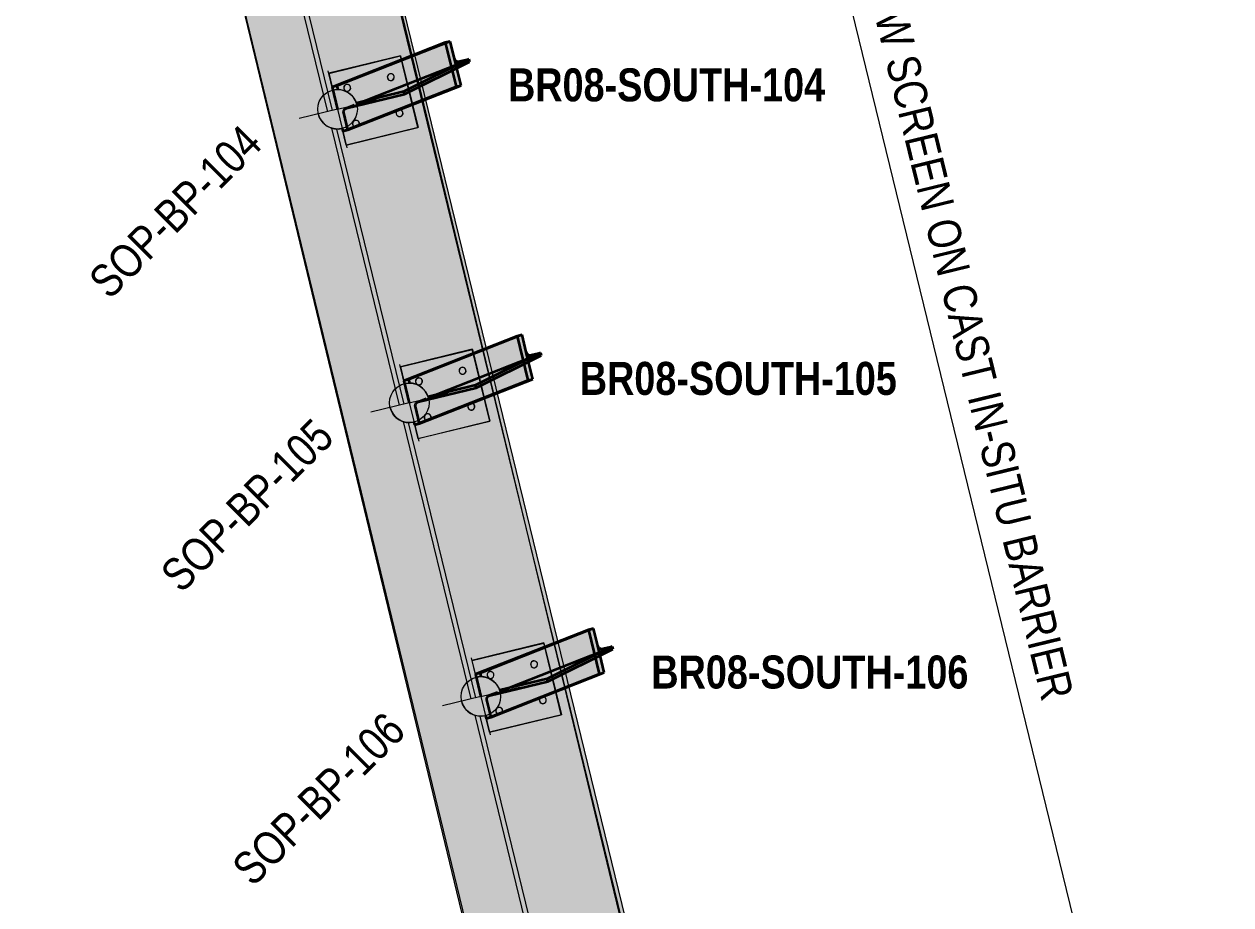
# Model space of a CAD drawing. Header units: metres. Extents: x 4 to 49, y -1186 to 3.
# Drawn here: x 9.183 to 13.755, y -1179.14 to -1175.803 of the extents above; entities that cross this region are included whole.
import ezdxf

# ---------------------------------------------------------------- set-up
doc = ezdxf.new("R2010")
doc.units = ezdxf.units.M
doc.layers.get('Defpoints').update_dxf_attribs({"color": 41})
for name, color, linetype, lineweight in [('A-ANNO-DIMS', 7, 'Continuous', 9), ('A-ANNO-NOTE', 7, 'Continuous', 9), ('A-FLOR', 7, 'Continuous', 50), ('A-GENM', 7, 'Continuous', 35), ('A-GENM-IDEN', 7, 'Continuous', 18), ('S-FNDN-IDEN', 7, 'Continuous', 18), ('S-FSTN', 7, 'Continuous', 18)]:
    doc.layers.add(name, color=color, linetype=linetype, lineweight=lineweight)
doc.styles.add('Arial Narrow_4', font='ARIALN.TTF', dxfattribs={"height": 0.125})
doc.styles.add('Arial Narrow_B_1', font='ARIALNB.TTF', dxfattribs={"height": 0.125})
doc.dimstyles.new('Dimension_Standard_O__mm_', dxfattribs={"dimscale": 0.3048, "dimtxt": 0.127929, "dimasz": 0.410105, "dimexe": 0.393701, "dimexo": 0.246063, "dimgap": 0.246063, "dimtad": 1, "dimdec": 0, "dimlfac": 1000, "dimzin": 0, "dimdsep": 46, "dimtxsty": 'Arial Narrow_4', "dimsah": 1, "dimcen": 0.09, "dimaunit": 1, "dimadec": 4, "dimazin": 0, "dimtfac": 1, "dimtdec": 4, "dimtix": 1, "dimtmove": 0, "dimatfit": 3, "dimfxl": 1, "dimtvp": 1, "dimtfill": 1, "dimtolj": 1, "dimtzin": 0, "dimlwd": 18, "dimlwe": 18, "dimarcsym": 2})

# ---------------------------------------------------------------- blocks, each defined once
blk = doc.blocks.new('BR08_GEN_POST_0 - 360UB_BASE-V1-DRG-2873222 - SOUTHERN SCREEN POST - PLAN')
at = {"layer": 'A-GENM', "true_color": 0xc0c0c0}
h = blk.add_hatch(color=9, dxfattribs=at)
h.paths.add_polyline_path([(-346.8187, -1180.6582), (-346.3897, -1180.4893), (-346.4304, -1180.3222), (-346.8593, -1180.4911), (-346.8206, -1180.6503)])
h.paths.add_polyline_path([(-346.8384, -1180.575), (-346.8558, -1180.5021), (-346.8477, -1180.5006), (-346.8384, -1180.5), (-346.8314, -1180.5003), (-346.8233, -1180.5015), (-346.8156, -1180.5036), (-346.8079, -1180.5065), (-346.8006, -1180.5102), (-346.7937, -1180.5147), (-346.7874, -1180.52), (-346.7817, -1180.5259), (-346.7766, -1180.5324), (-346.7724, -1180.5394), (-346.7689, -1180.5468), (-346.7662, -1180.5546), (-346.7655, -1180.5572), (-346.8371, -1180.5747)])
for points in [[(-346.3897, -1180.4893), (-346.3708, -1180.4848), (-346.4115, -1180.3177), (-346.4304, -1180.3222), (-346.4136, -1180.391)], [(-346.3867, -1180.4197), (-346.3871, -1180.4143), (-346.3858, -1180.4094), (-346.3829, -1180.4057), (-346.3789, -1180.4038), (-346.3386, -1180.3955), (-346.341, -1180.3857), (-346.3835, -1180.3943), (-346.388, -1180.3931), (-346.392, -1180.3899), (-346.3948, -1180.3854), (-346.3957, -1180.3828), (-346.3937, -1180.391)], [(-346.3867, -1180.4193), (-346.3386, -1180.3955), (-346.3815, -1180.4048), (-346.3845, -1180.4074), (-346.3867, -1180.4119), (-346.3871, -1180.4171), (-346.3868, -1180.419)], [(-346.8187, -1180.6582), (-346.7993, -1180.6535), (-346.3708, -1180.4848), (-346.3897, -1180.4893), (-346.7499, -1180.6311)]]:
    blk.add_hatch(color=9, dxfattribs=at).paths.add_polyline_path(points)
at = {"layer": 'A-GENM'}
for p, q in [((-346.4304, -1180.3222), (-346.8593, -1180.4911)), ((-346.4115, -1180.3177), (-346.84, -1180.4864)), ((-346.4115, -1180.3177), (-346.4304, -1180.3222)), ((-346.4304, -1180.3222), (-346.3897, -1180.4893)), ((-346.3957, -1180.3828), (-346.4115, -1180.3177)), ((-346.341, -1180.3857), (-346.5877, -1180.5082)), ((-346.3867, -1180.4197), (-346.3957, -1180.3828)), ((-346.3813, -1180.3941), (-346.341, -1180.3857)), ((-346.341, -1180.3857), (-346.3386, -1180.3955)), ((-346.3804, -1180.4042), (-346.7658, -1180.556)), ((-346.5853, -1180.5179), (-346.3386, -1180.3955)), ((-346.3708, -1180.4848), (-346.3867, -1180.4197)), ((-346.3386, -1180.3955), (-346.3789, -1180.4038)), ((-346.84, -1180.4864), (-346.8593, -1180.4911)), ((-346.8593, -1180.4911), (-346.8386, -1180.5764)), ((-346.8367, -1180.5), (-346.84, -1180.4864)), ((-346.8187, -1180.6582), (-346.3897, -1180.4893)), ((-346.8047, -1180.5714), (-346.5853, -1180.5179)), ((-346.7993, -1180.6535), (-346.3708, -1180.4848)), ((-346.5877, -1180.5082), (-346.767, -1180.5519)), ((-346.5853, -1180.5179), (-346.5877, -1180.5082)), ((-346.3897, -1180.4893), (-346.3708, -1180.4848)), ((-346.7749, -1180.5595), (-346.8065, -1180.572)), ((-346.7993, -1180.6535), (-346.8152, -1180.5884)), ((-346.8211, -1180.648), (-346.8187, -1180.6582)), ((-346.8187, -1180.6582), (-346.7993, -1180.6535))]:
    blk.add_line(p, q, dxfattribs=at)
at = {"layer": 'A-GENM', "flags": 128}
for points in [[(-346.3957, -1180.3828), (-346.3948, -1180.3854), (-346.3936, -1180.3878), (-346.392, -1180.3899), (-346.3901, -1180.3917), (-346.388, -1180.3931), (-346.3858, -1180.3939), (-346.3835, -1180.3943), (-346.3813, -1180.3941)], [(-346.3789, -1180.4038), (-346.381, -1180.4045), (-346.3829, -1180.4057), (-346.3845, -1180.4074), (-346.3858, -1180.4094), (-346.3867, -1180.4118), (-346.3871, -1180.4143), (-346.3871, -1180.417), (-346.3867, -1180.4197)], [(-346.8152, -1180.5884), (-346.8156, -1180.5853), (-346.8152, -1180.5821), (-346.8142, -1180.5792), (-346.8126, -1180.5765), (-346.8103, -1180.5742), (-346.8077, -1180.5725), (-346.8047, -1180.5714)]]:
    blk.add_lwpolyline(points, dxfattribs=at)
blk = doc.blocks.new('BR08_GEN_POST_0 - 360UB_BASE-V3-DRG-2873222 - SOUTHERN SCREEN POST - PLAN')
at = {"layer": 'A-GENM', "true_color": 0xc0c0c0}
h = blk.add_hatch(color=9, dxfattribs=at)
h.paths.add_polyline_path([(-347.6522, -1177.2378), (-347.6699, -1177.1649), (-347.6616, -1177.1634), (-347.6522, -1177.1628), (-347.6452, -1177.1631), (-347.6373, -1177.1643), (-347.6294, -1177.1663), (-347.6217, -1177.1693), (-347.6125, -1177.1742), (-347.6075, -1177.1775), (-347.6012, -1177.1828), (-347.5955, -1177.1887), (-347.5905, -1177.1952), (-347.5862, -1177.2022), (-347.5827, -1177.2096), (-347.58, -1177.2174), (-347.5793, -1177.22), (-347.6509, -1177.2375)])
h.paths.add_polyline_path([(-347.6325, -1177.321), (-347.2035, -1177.1521), (-347.2442, -1176.985), (-347.6732, -1177.1539), (-347.6344, -1177.3131)])
for points in [[(-347.2035, -1177.1521), (-347.1847, -1177.1476), (-347.2253, -1176.9805), (-347.2442, -1176.985), (-347.2073, -1177.1365)], [(-347.2005, -1177.0825), (-347.2009, -1177.0771), (-347.1996, -1177.0722), (-347.1967, -1177.0685), (-347.1927, -1177.0666), (-347.1524, -1177.0582), (-347.1548, -1177.0485), (-347.1973, -1177.0571), (-347.2018, -1177.0559), (-347.2058, -1177.0527), (-347.2086, -1177.0482), (-347.2095, -1177.0456), (-347.2073, -1177.0546)], [(-347.2006, -1177.0821), (-347.1524, -1177.0582), (-347.1953, -1177.0676), (-347.1983, -1177.0702), (-347.2005, -1177.0747), (-347.2009, -1177.0798), (-347.2006, -1177.0817)], [(-347.6325, -1177.321), (-347.6131, -1177.3162), (-347.1847, -1177.1476), (-347.2073, -1177.1536), (-347.5622, -1177.2933)]]:
    blk.add_hatch(color=9, dxfattribs=at).paths.add_polyline_path(points)
at = {"layer": 'A-GENM'}
for p, q in [((-347.2442, -1176.985), (-347.6732, -1177.1539)), ((-347.2253, -1176.9805), (-347.6538, -1177.1492)), ((-347.2253, -1176.9805), (-347.2442, -1176.985)), ((-347.2442, -1176.985), (-347.2035, -1177.1521)), ((-347.2095, -1177.0456), (-347.2253, -1176.9805)), ((-347.1548, -1177.0485), (-347.4015, -1177.171)), ((-347.2005, -1177.0825), (-347.2095, -1177.0456)), ((-347.1951, -1177.0569), (-347.1548, -1177.0485)), ((-347.1548, -1177.0485), (-347.1524, -1177.0582)), ((-347.1942, -1177.067), (-347.5796, -1177.2188)), ((-347.3992, -1177.1807), (-347.1524, -1177.0582)), ((-347.1847, -1177.1476), (-347.2005, -1177.0825)), ((-347.1524, -1177.0582), (-347.1927, -1177.0666)), ((-347.6538, -1177.1492), (-347.6732, -1177.1539)), ((-347.6732, -1177.1539), (-347.6524, -1177.2392)), ((-347.6505, -1177.1628), (-347.6538, -1177.1492)), ((-347.6325, -1177.321), (-347.2035, -1177.1521)), ((-347.6185, -1177.2342), (-347.3992, -1177.1807)), ((-347.6131, -1177.3162), (-347.1847, -1177.1476)), ((-347.4015, -1177.171), (-347.5808, -1177.2147)), ((-347.3992, -1177.1807), (-347.4015, -1177.171)), ((-347.2035, -1177.1521), (-347.1847, -1177.1476)), ((-347.5887, -1177.2223), (-347.6204, -1177.2348)), ((-347.6131, -1177.3162), (-347.629, -1177.2512)), ((-347.635, -1177.3108), (-347.6325, -1177.321)), ((-347.6325, -1177.321), (-347.6131, -1177.3162))]:
    blk.add_line(p, q, dxfattribs=at)
at = {"layer": 'A-GENM', "flags": 128}
for points in [[(-347.2095, -1177.0456), (-347.2086, -1177.0482), (-347.2074, -1177.0506), (-347.2058, -1177.0527), (-347.2039, -1177.0545), (-347.2018, -1177.0559), (-347.1996, -1177.0567), (-347.1973, -1177.0571), (-347.1951, -1177.0569)], [(-347.1927, -1177.0666), (-347.1948, -1177.0673), (-347.1967, -1177.0685), (-347.1983, -1177.0702), (-347.1996, -1177.0722), (-347.2005, -1177.0745), (-347.2009, -1177.0771), (-347.2009, -1177.0798), (-347.2005, -1177.0825)], [(-347.629, -1177.2512), (-347.6294, -1177.248), (-347.6291, -1177.2449), (-347.628, -1177.2419), (-347.6264, -1177.2393), (-347.6242, -1177.237), (-347.6215, -1177.2353), (-347.6185, -1177.2342)]]:
    blk.add_lwpolyline(points, dxfattribs=at)
blk = doc.blocks.new('BR08_GEN_POST_0 - 360UB_BASE-V2-DRG-2873222 - SOUTHERN SCREEN POST - PLAN')
at = {"layer": 'A-GENM', "true_color": 0xc0c0c0}
h = blk.add_hatch(color=9, dxfattribs=at)
h.paths.add_polyline_path([(-347.1098, -1179.4626), (-347.1272, -1179.3897), (-347.1191, -1179.3882), (-347.1098, -1179.3877), (-347.1028, -1179.388), (-347.0947, -1179.3892), (-347.087, -1179.3912), (-347.0793, -1179.3941), (-347.072, -1179.3978), (-347.0651, -1179.4024), (-347.0588, -1179.4076), (-347.0531, -1179.4135), (-347.048, -1179.42), (-347.0438, -1179.427), (-347.0403, -1179.4344), (-347.0376, -1179.4422), (-347.0369, -1179.4449), (-347.1085, -1179.4623)])
h.paths.add_polyline_path([(-347.0901, -1179.5458), (-346.6611, -1179.3769), (-346.7018, -1179.2098), (-347.1307, -1179.3787), (-347.092, -1179.5379)])
for points in [[(-346.6611, -1179.3769), (-346.6422, -1179.3724), (-346.6829, -1179.2053), (-346.7018, -1179.2098)], [(-346.6581, -1179.3073), (-346.6585, -1179.3019), (-346.6572, -1179.297), (-346.6543, -1179.2933), (-346.6503, -1179.2914), (-346.61, -1179.2831), (-346.6124, -1179.2734), (-346.6549, -1179.2819), (-346.6594, -1179.2807), (-346.6634, -1179.2776), (-346.6662, -1179.273), (-346.6671, -1179.2704)], [(-346.6581, -1179.307), (-346.61, -1179.2831), (-346.6529, -1179.2924), (-346.6559, -1179.295), (-346.6581, -1179.2995), (-346.6585, -1179.3047), (-346.6582, -1179.3066)], [(-347.0901, -1179.5458), (-347.0707, -1179.5411), (-346.6422, -1179.3724), (-346.6611, -1179.3769), (-347.0548, -1179.5319)]]:
    blk.add_hatch(color=9, dxfattribs=at).paths.add_polyline_path(points)
at = {"layer": 'A-GENM'}
for p, q in [((-346.7018, -1179.2098), (-347.1307, -1179.3787)), ((-346.6829, -1179.2053), (-347.1114, -1179.374)), ((-346.6829, -1179.2053), (-346.7018, -1179.2098)), ((-346.7018, -1179.2098), (-346.6611, -1179.3769)), ((-346.6671, -1179.2704), (-346.6829, -1179.2053)), ((-346.6124, -1179.2734), (-346.8591, -1179.3958)), ((-346.8567, -1179.4055), (-346.61, -1179.2831)), ((-346.6581, -1179.3073), (-346.6671, -1179.2704)), ((-346.6527, -1179.2817), (-346.6124, -1179.2734)), ((-346.61, -1179.2831), (-346.6503, -1179.2914)), ((-346.6124, -1179.2734), (-346.61, -1179.2831)), ((-346.6518, -1179.2919), (-347.0372, -1179.4436)), ((-346.6422, -1179.3724), (-346.6581, -1179.3073)), ((-347.1114, -1179.374), (-347.1307, -1179.3787)), ((-347.1307, -1179.3787), (-347.11, -1179.464)), ((-347.1081, -1179.3877), (-347.1114, -1179.374)), ((-347.0901, -1179.5458), (-346.6611, -1179.3769)), ((-347.0707, -1179.5411), (-346.6422, -1179.3724)), ((-346.6611, -1179.3769), (-346.6422, -1179.3724)), ((-347.0761, -1179.459), (-346.8567, -1179.4055)), ((-346.8591, -1179.3958), (-347.0384, -1179.4395)), ((-346.8567, -1179.4055), (-346.8591, -1179.3958)), ((-347.0463, -1179.4472), (-347.0779, -1179.4596)), ((-347.0707, -1179.5411), (-347.0866, -1179.476)), ((-347.0925, -1179.5356), (-347.0901, -1179.5458)), ((-347.0901, -1179.5458), (-347.0707, -1179.5411))]:
    blk.add_line(p, q, dxfattribs=at)
at = {"layer": 'A-GENM', "flags": 128}
for points in [[(-346.6671, -1179.2704), (-346.6662, -1179.273), (-346.665, -1179.2754), (-346.6634, -1179.2776), (-346.6615, -1179.2794), (-346.6594, -1179.2807), (-346.6572, -1179.2816), (-346.6549, -1179.2819), (-346.6527, -1179.2817)], [(-346.6503, -1179.2914), (-346.6524, -1179.2921), (-346.6543, -1179.2933), (-346.6559, -1179.295), (-346.6572, -1179.297), (-346.6581, -1179.2994), (-346.6585, -1179.3019), (-346.6585, -1179.3046), (-346.6581, -1179.3073)], [(-347.0866, -1179.476), (-347.087, -1179.4729), (-347.0866, -1179.4698), (-347.0856, -1179.4668), (-347.084, -1179.4641), (-347.0817, -1179.4618), (-347.0791, -1179.4601), (-347.0761, -1179.459)]]:
    blk.add_lwpolyline(points, dxfattribs=at)
blk = doc.blocks.new('Barrier Post Column Base Plate - 25mm-V31-DRG-2873222 - SOUTHERN SCREEN POST - PLAN')
at = {"layer": 'S-FSTN'}
for p, q in [((-346.6002, -1180.3723), (-346.8721, -1180.4386)), ((-346.8715, -1180.439), (-346.5995, -1180.3727)), ((-346.5339, -1180.6443), (-346.6002, -1180.3723)), ((-346.6002, -1180.3723), (-346.5995, -1180.3727)), ((-346.5995, -1180.3727), (-346.5333, -1180.6447)), ((-346.8721, -1180.4386), (-346.8386, -1180.5764)), ((-346.8715, -1180.439), (-346.8721, -1180.4386)), ((-346.8561, -1180.5022), (-346.8715, -1180.439)), ((-346.6436, -1180.4645), (-346.643, -1180.4649)), ((-346.6298, -1180.4425), (-346.6304, -1180.4421)), ((-346.8087, -1180.5048), (-346.8081, -1180.5052)), ((-346.7949, -1180.4828), (-346.7955, -1180.4824)), ((-346.6105, -1180.6005), (-346.6099, -1180.6009)), ((-346.5967, -1180.5785), (-346.5973, -1180.5781)), ((-346.8211, -1180.648), (-346.8059, -1180.7106)), ((-346.8052, -1180.711), (-346.8206, -1180.6479)), ((-346.8059, -1180.7106), (-346.5339, -1180.6443)), ((-346.5333, -1180.6447), (-346.8052, -1180.711)), ((-346.7756, -1180.6408), (-346.775, -1180.6412)), ((-346.7618, -1180.6188), (-346.7624, -1180.6184)), ((-346.5333, -1180.6447), (-346.5339, -1180.6443)), ((-346.8052, -1180.711), (-346.8059, -1180.7106))]:
    blk.add_line(p, q, dxfattribs=at)
for centre, start_param, end_param in [((-346.6364, -1180.4537), 5.48447, 8.626063), ((-346.637, -1180.4533), 5.48447, 8.626063), ((-346.637, -1180.4533), 2.342878, 5.48447), ((-346.6364, -1180.4537), 2.342878, 5.48447), ((-346.8021, -1180.4936), 5.48447, 8.626063), ((-346.8015, -1180.494), 5.48447, 8.626063), ((-346.8021, -1180.4936), 2.342878, 5.48447), ((-346.8015, -1180.494), 2.342878, 5.48447), ((-346.6039, -1180.5893), 5.48447, 8.626063), ((-346.6033, -1180.5897), 5.48447, 8.626063), ((-346.6039, -1180.5893), 2.342878, 5.48447), ((-346.6033, -1180.5897), 2.342878, 5.48447), ((-346.769, -1180.6296), 5.48447, 8.626063), ((-346.7684, -1180.63), 5.48447, 8.626063), ((-346.769, -1180.6296), 2.342878, 5.48447), ((-346.7684, -1180.63), 2.342878, 5.48447)]:
    blk.add_ellipse(centre, major_axis=(0.0066, 0.0112), ratio=0.999542, start_param=start_param, end_param=end_param, dxfattribs=at)
blk = doc.blocks.new('DIMBLOCK2-DRG-2873222 - SOUTHERN SCREEN POST - PLAN')
at = {"layer": 'A-ANNO-DIMS', "color": 0, "lineweight": 18, "transparency": 16777216}
for p, q in [((10.5345, -1172.4955), (11.586, -1172.239)), ((13.6085, -1181.0352), (11.499, -1172.3888)), ((12.8617, -1181.3461), (13.7547, -1181.1282))]:
    blk.add_line(p, q, dxfattribs=at)
at = {"layer": 'A-ANNO-DIMS', "color": 0, "transparency": 16777216}
for points in [[(11.5192, -1172.3839), (11.4788, -1172.3938), (11.4694, -1172.2674)], [(13.6288, -1181.0303), (13.5883, -1181.0402), (13.6382, -1181.1567)]]:
    blk.add_solid(points, dxfattribs=at)
at = {"layer": 'Defpoints', "color": 0, "transparency": 16777216}
for p in [(11.4694, -1172.2674), (10.4616, -1172.5133), (12.7888, -1181.3639)]:
    blk.add_point(p, dxfattribs=at)
at = {"layer": 'A-ANNO-DIMS', "color": 0, "lineweight": 18, "transparency": 16777216, "insert": (12.6895, -1176.6789), "char_height": 0.125, "width": 4.161953, "attachment_point": 5, "rotation": 283.711, "style": 'Arial Narrow_4', "bg_fill": 3, "box_fill_scale": 1.1, "bg_fill_color": 256, "bg_fill_true_color": 13158600, "bg_fill_transparency": 0}
blk.add_mtext('\\A1;ANTI-THROW SCREEN ON CAST IN-SITU BARRIER', dxfattribs=at)

msp = doc.modelspace()

# ---------------------------------------------------------------- hatches: boundary and pattern name
at = {"layer": 'A-ANNO-NOTE', "lineweight": 5, "true_color": 0x808080}
for points in [[(10.3708, -1176.1255), (10.4437, -1176.1077), (10.4413, -1176.0999), (10.4381, -1176.0923), (10.4341, -1176.0852), (10.4293, -1176.0785), (10.4238, -1176.0724), (10.4176, -1176.0669), (10.411, -1176.0622), (10.4015, -1176.0571), (10.3962, -1176.0549), (10.3883, -1176.0526), (10.3803, -1176.0511), (10.3721, -1176.0505), (10.3639, -1176.0509), (10.3557, -1176.0521), (10.3531, -1176.0527), (10.3651, -1176.1019)], [(10.3696, -1176.2005), (10.3803, -1176.1999), (10.3883, -1176.1984), (10.3886, -1176.1984), (10.3708, -1176.1255), (10.298, -1176.1433), (10.3004, -1176.1512), (10.3036, -1176.1587), (10.3076, -1176.1659), (10.3124, -1176.1725), (10.3179, -1176.1787), (10.3253, -1176.1851), (10.3307, -1176.1889), (10.3379, -1176.1929), (10.3455, -1176.1961), (10.3557, -1176.199), (10.3639, -1176.2002), (10.3693, -1176.2005)], [(10.6426, -1177.2378), (10.7155, -1177.22), (10.7131, -1177.2122), (10.7099, -1177.2046), (10.7058, -1177.1975), (10.701, -1177.1908), (10.6956, -1177.1847), (10.6894, -1177.1792), (10.6823, -1177.1742), (10.6756, -1177.1704), (10.668, -1177.1672), (10.6601, -1177.1649), (10.652, -1177.1634), (10.6439, -1177.1628), (10.6356, -1177.1631), (10.6275, -1177.1643), (10.6248, -1177.1649), (10.6302, -1177.1867)], [(10.6414, -1177.3128), (10.6496, -1177.3125), (10.6577, -1177.3113), (10.6604, -1177.3107), (10.6426, -1177.2378), (10.5698, -1177.2556), (10.5721, -1177.2634), (10.5754, -1177.271), (10.5794, -1177.2782), (10.5842, -1177.2848), (10.5897, -1177.2909), (10.5958, -1177.2964), (10.6025, -1177.3012), (10.6097, -1177.3052), (10.6172, -1177.3084), (10.6251, -1177.3107), (10.6332, -1177.3122), (10.6387, -1177.3127)], [(10.9136, -1178.3503), (10.9865, -1178.3325), (10.9841, -1178.3246), (10.9809, -1178.3171), (10.9769, -1178.3099), (10.9721, -1178.3032), (10.9666, -1178.2971), (10.9604, -1178.2917), (10.9538, -1178.2869), (10.9466, -1178.2829), (10.939, -1178.2797), (10.9311, -1178.2773), (10.9231, -1178.2759), (10.9149, -1178.2753), (10.9067, -1178.2756), (10.8985, -1178.2768), (10.8959, -1178.2774)], [(10.9124, -1178.4253), (10.9206, -1178.4249), (10.9287, -1178.4237), (10.9314, -1178.4231), (10.9136, -1178.3503), (10.8408, -1178.368), (10.8432, -1178.3759), (10.8464, -1178.3835), (10.8504, -1178.3906), (10.8552, -1178.3973), (10.8607, -1178.4034), (10.8668, -1178.4089), (10.8735, -1178.4136), (10.8807, -1178.4176), (10.8883, -1178.4208), (10.8961, -1178.4232), (10.9042, -1178.4247), (10.9097, -1178.4252)]]:
    msp.add_hatch(color=8, dxfattribs=at).paths.add_polyline_path(points)
at = {"layer": 'A-FLOR', "true_color": 0xe1e1e1}
h = msp.add_hatch(color=254, dxfattribs=at)
h.paths.add_polyline_path([(11.7935, -1182.0464), (12.1224, -1181.9672), (12.0464, -1181.6558), (11.7668, -1181.7658), (11.7475, -1181.7705), (11.7273, -1181.6875), (11.7072, -1181.6924), (11.7385, -1181.8207)])
h.paths.add_polyline_path([(11.6901, -1181.6226), (11.6973, -1181.6189), (11.7068, -1181.6154), (11.7095, -1181.6145), (11.7068, -1181.6035), (12.005, -1181.4861), (11.775, -1180.5434), (11.4955, -1180.6535), (11.4761, -1180.6582), (11.4737, -1180.648), (11.4658, -1180.6494), (11.4564, -1180.65), (11.4529, -1180.65), (11.6898, -1181.6214)])
h.paths.add_polyline_path([(11.4358, -1180.5801), (11.4559, -1180.575), (11.4354, -1180.4911), (11.7336, -1180.3737), (11.5037, -1179.431), (11.2241, -1179.5411), (11.2047, -1179.5458), (11.2023, -1179.5356), (11.1944, -1179.537), (11.185, -1179.5376), (11.1815, -1179.5376), (11.4354, -1180.5787)])
h.paths.add_polyline_path([(11.1644, -1179.4677), (11.1845, -1179.4626), (11.164, -1179.3787), (11.4623, -1179.2613), (11.2323, -1178.3186), (10.9527, -1178.4287), (10.9333, -1178.4334), (10.9309, -1178.4233), (10.923, -1178.4247), (10.9136, -1178.4253), (10.9101, -1178.4253), (11.164, -1179.4662)])
h.paths.add_polyline_path([(10.893, -1178.3553), (10.9131, -1178.3503), (10.8926, -1178.2663), (11.1909, -1178.1489), (10.9609, -1177.2063), (10.6816, -1177.3162), (10.6623, -1177.321), (10.6598, -1177.3108), (10.652, -1177.3122), (10.6426, -1177.3128), (10.6387, -1177.3128), (10.8926, -1178.3538)])
h.paths.add_polyline_path([(10.6216, -1177.2429), (10.6421, -1177.2378), (10.6216, -1177.1539), (10.9195, -1177.0366), (10.6895, -1176.0939), (10.4099, -1176.204), (10.3905, -1176.2087), (10.3881, -1176.1985), (10.3802, -1176.1999), (10.3708, -1176.2005), (10.3673, -1176.2005), (10.6216, -1177.2429)])
h.paths.add_polyline_path([(10.3502, -1176.1305), (10.3703, -1176.1255), (10.3498, -1176.0416), (10.6481, -1175.9242), (10.4181, -1174.9815), (10.1385, -1175.0916), (10.1191, -1175.0963), (10.1165, -1175.0862), (10.1067, -1175.0878), (10.0994, -1175.0881), (10.0959, -1175.0881), (10.3498, -1176.1289)])
h.paths.add_polyline_path([(10.0788, -1175.018), (10.0989, -1175.0132), (10.0784, -1174.9292), (10.3767, -1174.8118), (10.1468, -1173.8691), (9.8671, -1173.9792), (9.8477, -1173.9839), (9.8275, -1173.9009), (9.8076, -1173.9063), (10.0786, -1175.017)])
h.paths.add_polyline_path([(9.7904, -1173.8359), (9.7973, -1173.8324), (9.807, -1173.8288), (9.8097, -1173.8279), (9.807, -1173.8169), (10.1054, -1173.6994), (9.8754, -1172.7568), (9.596, -1172.8668), (9.5767, -1172.8715), (9.5565, -1172.7884), (9.5361, -1172.7934), (9.7902, -1173.8348)])
h.paths.add_polyline_path([(9.5191, -1172.7236), (9.5263, -1172.7199), (9.536, -1172.7163), (9.5387, -1172.7155), (9.536, -1172.7044), (9.834, -1172.5871), (9.7331, -1172.1736), (9.4044, -1172.2537), (9.519, -1172.7234)])
h = msp.add_hatch(color=254, dxfattribs=at)
h.paths.add_polyline_path([(12.1224, -1181.9672), (12.1368, -1181.9637), (12.0603, -1181.6503), (12.0464, -1181.6558), (12.1086, -1181.9108)])
h.paths.add_polyline_path([(12.005, -1181.4861), (12.0189, -1181.4806), (11.789, -1180.5379), (11.775, -1180.5434), (12.0022, -1181.4745)])
h.paths.add_polyline_path([(11.7336, -1180.3737), (11.7476, -1180.3682), (11.5174, -1179.4256), (11.5037, -1179.431), (11.723, -1180.3301)])
h.paths.add_polyline_path([(11.4623, -1179.2613), (11.4762, -1179.2558), (11.2458, -1178.3133), (11.2323, -1178.3186), (11.4579, -1179.2433)])
h.paths.add_polyline_path([(11.1909, -1178.1489), (11.2049, -1178.1434), (10.9749, -1177.2008), (10.9609, -1177.2063), (11.1869, -1178.1327)])
h.paths.add_polyline_path([(10.9195, -1177.0366), (10.9334, -1177.0307), (10.7035, -1176.0884), (10.6895, -1176.0939), (10.9184, -1177.0322)])
h.paths.add_polyline_path([(10.6481, -1175.9242), (10.6621, -1175.9187), (10.4322, -1174.976), (10.4181, -1174.9815), (10.6478, -1175.9227)])
h.paths.add_polyline_path([(10.3767, -1174.8118), (10.3908, -1174.8063), (10.1608, -1173.8636), (10.1468, -1173.8691), (10.3678, -1174.775)])
h.paths.add_polyline_path([(10.1054, -1173.6994), (10.1194, -1173.6939), (9.8895, -1172.7513), (9.8754, -1172.7568), (10.0971, -1173.6656)])
h.paths.add_polyline_path([(9.834, -1172.5871), (9.8481, -1172.5816), (9.7477, -1172.1701), (9.7331, -1172.1736), (9.8269, -1172.558)])
for points in [[(11.5572, -1182.1034), (11.7759, -1182.0507), (11.6895, -1181.6967), (11.6549, -1181.7052), (11.6534, -1181.6968), (11.6528, -1181.6874), (11.6531, -1181.6805), (11.6543, -1181.6723), (11.6563, -1181.6646), (11.6598, -1181.6558), (11.663, -1181.6496), (11.6675, -1181.6428), (11.6743, -1181.6345), (11.4333, -1180.6463), (11.426, -1180.6435), (11.4182, -1180.6395), (11.4118, -1180.6353), (11.4047, -1180.6293), (11.3998, -1180.6241), (11.3947, -1180.6176), (11.3904, -1180.6106), (11.3869, -1180.6032), (11.3843, -1180.5954), (11.3836, -1180.5928), (11.4182, -1180.5844), (11.1619, -1179.534), (11.1546, -1179.5312), (11.1473, -1179.5274), (11.1404, -1179.5229), (11.1341, -1179.5177), (11.1284, -1179.5118), (11.1233, -1179.5053), (11.119, -1179.4983), (11.1155, -1179.4908), (11.1129, -1179.4831), (11.1122, -1179.4804), (11.1468, -1179.472), (10.8906, -1178.4216), (10.8819, -1178.4182), (10.8759, -1178.4151), (10.869, -1178.4105), (10.8627, -1178.4053), (10.857, -1178.3994), (10.8519, -1178.3929), (10.8476, -1178.3859), (10.8441, -1178.3785), (10.8415, -1178.3707), (10.8408, -1178.368), (10.8754, -1178.3596), (10.6191, -1177.309), (10.6122, -1177.3063), (10.6048, -1177.3026), (10.598, -1177.2981), (10.5917, -1177.2928), (10.586, -1177.2869), (10.5809, -1177.2804), (10.5766, -1177.2734), (10.5731, -1177.266), (10.5705, -1177.2582), (10.5698, -1177.2556), (10.6041, -1177.2472), (10.3479, -1176.1969), (10.3388, -1176.1933), (10.3331, -1176.1903), (10.3253, -1176.1851), (10.3199, -1176.1806), (10.3129, -1176.1731), (10.3091, -1176.1682), (10.3048, -1176.1612), (10.3013, -1176.1537), (10.2987, -1176.146), (10.298, -1176.1433), (10.3327, -1176.1348), (10.076, -1175.0844), (10.0682, -1175.0813), (10.061, -1175.0776), (10.0542, -1175.073), (10.048, -1175.0677), (10.0423, -1175.0617), (10.0373, -1175.0552), (10.0331, -1175.0481), (10.0297, -1175.0407), (10.0271, -1175.0329), (10.0264, -1175.0302), (10.0613, -1175.0221), (9.79, -1173.9101), (9.7551, -1173.9183), (9.7536, -1173.9102), (9.7531, -1173.9008), (9.7534, -1173.8938), (9.7546, -1173.8857), (9.7566, -1173.878), (9.7595, -1173.8703), (9.7632, -1173.863), (9.7678, -1173.8561), (9.773, -1173.8498), (9.7748, -1173.8478), (9.5186, -1172.7977), (9.4841, -1172.8058), (9.4826, -1172.7977), (9.482, -1172.7883), (9.4823, -1172.7816), (9.4836, -1172.7732), (9.4856, -1172.7655), (9.4885, -1172.7579), (9.4928, -1172.7497), (9.4967, -1172.7437), (9.5034, -1172.7354), (9.387, -1172.258), (9.1837, -1172.3075), (11.5558, -1182.0975)], [(11.5498, -1182.1052), (11.5572, -1182.1034), (9.2942, -1172.7659), (11.5497, -1182.105)]]:
    msp.add_hatch(color=254, dxfattribs=at).paths.add_polyline_path(points)
h = msp.add_hatch(color=254, dxfattribs=at)
h.paths.add_polyline_path([(11.7759, -1182.0507), (11.7935, -1182.0464), (11.7068, -1181.6925), (11.6896, -1181.6971), (11.7757, -1182.0501)])
h.paths.add_polyline_path([(11.6744, -1181.6347), (11.6787, -1181.6307), (11.6852, -1181.6257), (11.6901, -1181.6226), (11.4525, -1180.6499), (11.4425, -1180.6487), (11.4361, -1180.6472), (11.4333, -1180.6465), (11.6743, -1181.6345)])
h.paths.add_polyline_path([(11.4182, -1180.5844), (11.4358, -1180.5801), (11.1811, -1179.5375), (11.1723, -1179.5365), (11.1627, -1179.5342), (11.1619, -1179.5341), (11.4165, -1180.5775)])
h.paths.add_polyline_path([(11.1468, -1179.472), (11.1644, -1179.4677), (10.9097, -1178.4252), (10.9011, -1178.4242), (10.8926, -1178.4223), (10.8906, -1178.4217), (11.1465, -1179.4706)])
h.paths.add_polyline_path([(10.8754, -1178.3596), (10.893, -1178.3553), (10.6387, -1177.3127), (10.6302, -1177.3118), (10.6225, -1177.31), (10.6192, -1177.3093), (10.8735, -1178.3518)])
h.paths.add_polyline_path([(10.6041, -1177.2472), (10.6216, -1177.2429), (10.3669, -1176.2004), (10.358, -1176.1994), (10.3493, -1176.1974), (10.3479, -1176.197), (10.6025, -1177.2408)])
h.paths.add_polyline_path([(10.3327, -1176.1348), (10.3502, -1176.1305), (10.0955, -1175.088), (10.0887, -1175.0874), (10.0812, -1175.0859), (10.0767, -1175.0852), (10.3307, -1176.1267)])
h.paths.add_polyline_path([(10.0613, -1175.0221), (10.0788, -1175.018), (9.807, -1173.9059), (9.7901, -1173.9105), (10.061, -1175.0212)])
h.paths.add_polyline_path([(9.8146, -1173.9717), (9.8146, -1173.9716), (9.8119, -1173.9573)])
h.paths.add_polyline_path([(9.7748, -1173.8479), (9.7806, -1173.8427), (9.7868, -1173.8382), (9.7904, -1173.8359), (9.536, -1172.7934), (9.5187, -1172.798), (9.7748, -1173.8478)])
h.paths.add_polyline_path([(9.5035, -1172.7358), (9.5086, -1172.7311), (9.5144, -1172.7266), (9.519, -1172.7234), (9.4044, -1172.2537), (9.387, -1172.258), (9.5034, -1172.7354)])

# ---------------------------------------------------------------- linework, layer by layer
at = {"layer": 'A-ANNO-NOTE', "color": 8, "lineweight": 18, "true_color": 0x808080}
for p, q in [((10.3708, -1176.1255), (10.3353, -1175.9798)), ((10.3708, -1176.1255), (10.2251, -1176.1611)), ((10.3708, -1176.1255), (10.5166, -1176.09)), ((10.3708, -1176.1255), (10.4064, -1176.2713)), ((10.6426, -1177.2378), (10.6071, -1177.0921)), ((10.6426, -1177.2378), (10.7883, -1177.2022)), ((10.6426, -1177.2378), (10.4969, -1177.2734)), ((10.6426, -1177.2378), (10.6782, -1177.3835)), ((10.9136, -1178.3503), (10.8781, -1178.2045)), ((10.9136, -1178.3503), (11.0594, -1178.3147)), ((10.9136, -1178.3503), (10.7679, -1178.3858)), ((10.9136, -1178.3503), (10.9492, -1178.496))]:
    msp.add_line(p, q, dxfattribs=at)
for centre in [(10.3708, -1176.1255), (10.6426, -1177.2378), (10.9136, -1178.3503)]:
    msp.add_circle(centre, 0.075, dxfattribs=at)
for centre, start, end in [((10.3708, -1176.1255), 13.711, 103.711), ((10.3708, -1176.1255), 193.711, 283.711), ((10.6426, -1177.2378), 13.711, 103.711), ((10.6426, -1177.2378), 193.711, 283.711), ((10.9136, -1178.3503), 13.711, 103.711), ((10.9136, -1178.3503), 193.711, 283.711)]:
    msp.add_arc(centre, 0.075, start, end, dxfattribs=at)
at = {"layer": 'A-FLOR', "color": 252, "lineweight": 18, "true_color": 0x888888}
for p, q in [((9.7331, -1172.1736), (12.1224, -1181.9672)), ((12.1136, -1181.9693), (9.747, -1172.1702)), ((9.7477, -1172.1701), (12.1368, -1181.9637)), ((9.1835, -1172.3076), (11.5498, -1182.1052)), ((9.1837, -1172.3075), (11.5572, -1182.1034)), ((10.0765, -1175.0845), (10.3327, -1176.1348)), ((10.0959, -1175.0881), (10.3502, -1176.1305)), ((10.3479, -1176.1969), (10.6041, -1177.2472)), ((10.3673, -1176.2004), (10.6216, -1177.2429)), ((10.6191, -1177.309), (10.8754, -1178.3596)), ((10.6387, -1177.3127), (10.893, -1178.3553)), ((10.8906, -1178.4216), (11.1468, -1179.472)), ((10.9101, -1178.4252), (11.1644, -1179.4677))]:
    msp.add_line(p, q, dxfattribs=at)

# ---------------------------------------------------------------- block references
at = {"layer": 'A-GENM'}
for name, p in [('BR08_GEN_POST_0 - 360UB_BASE-V2-DRG-2873222 - SOUTHERN SCREEN POST - PLAN', (357.4806, 3.3371)), ('BR08_GEN_POST_0 - 360UB_BASE-V3-DRG-2873222 - SOUTHERN SCREEN POST - PLAN', (358.2948, 0)), ('BR08_GEN_POST_0 - 360UB_BASE-V1-DRG-2873222 - SOUTHERN SCREEN POST - PLAN', (357.752, 2.2247))]:
    msp.add_blockref(name, p, dxfattribs=at)
at = {"layer": 'S-FSTN'}
for p in [(357.2092, 4.4495), (357.481, 3.3372), (357.752, 2.2247)]:
    msp.add_blockref('Barrier Post Column Base Plate - 25mm-V31-DRG-2873222 - SOUTHERN SCREEN POST - PLAN', p, dxfattribs=at)

# ---------------------------------------------------------------- next in the draw order: texts
at = {"layer": 'S-FNDN-IDEN', "lineweight": 9, "char_height": 0.125, "attachment_point": 1, "rotation": 45, "style": 'Arial Narrow_4', "bg_fill": 3, "box_fill_scale": 1, "bg_fill_color": 256, "bg_fill_true_color": 13158600, "bg_fill_transparency": 0}
for s, insert in [('SOP-BP-104', (9.4191, -1176.7617)), ('SOP-BP-105', (9.6909, -1177.874)), ('SOP-BP-106', (9.9619, -1178.9864))]:
    msp.add_mtext(s, dxfattribs=dict(at, insert=insert))

# ---------------------------------------------------------------- next in the draw order: dimensions: what is measured, and where the dimension line sits
at = {"layer": 'A-ANNO-DIMS', "lineweight": 18}
dim = msp.add_linear_dim(base=(11.4694, -1172.2674), p1=(12.7888, -1181.3639), p2=(10.4616, -1172.5133), angle=283.711, text='ANTI-THROW SCREEN ON CAST IN-SITU BARRIER', dimstyle='Dimension_Standard_O__mm_', override={"dimpost": '<>', "dimfxl": 9.151453}, dxfattribs=at)
dim.commit()
dim.dimension.update_dxf_attribs({"geometry": 'DIMBLOCK2-DRG-2873222 - SOUTHERN SCREEN POST - PLAN', "text_midpoint": (12.6895, -1176.6789)})

# ---------------------------------------------------------------- next in the draw order: texts
at = {"layer": 'A-GENM-IDEN', "lineweight": 9, "char_height": 0.125, "attachment_point": 1, "style": 'Arial Narrow_B_1', "bg_fill": 3, "box_fill_scale": 1, "bg_fill_color": 256, "bg_fill_true_color": 13158600, "bg_fill_transparency": 0}
for s, insert in [('BR08-SOUTH-104', (11.0165, -1175.9706)), ('BR08-SOUTH-105', (11.2883, -1177.0828)), ('BR08-SOUTH-106', (11.5593, -1178.1953))]:
    msp.add_mtext(s, dxfattribs=dict(at, insert=insert))

doc.saveas('drawing.dxf')
